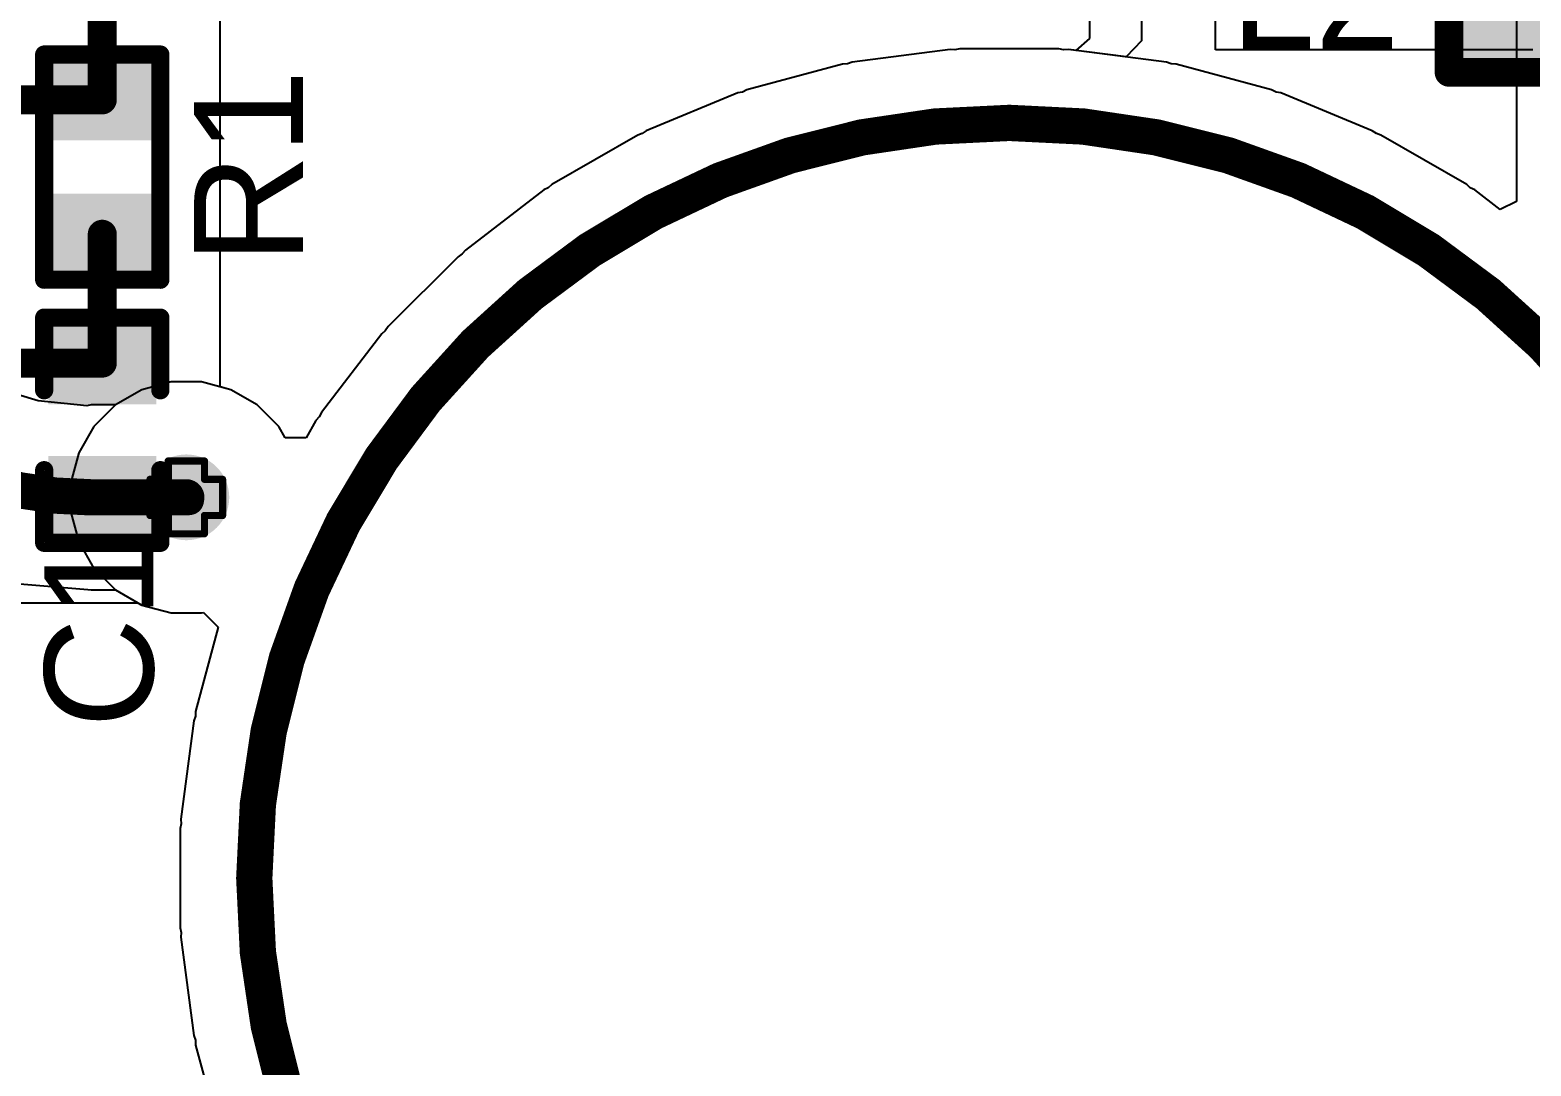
# Model space of a CAD drawing. Header units: inches. Extents: x -5 to 501, y -9 to 81.
# Drawn here: x 85.63 to 96.13, y 18.18 to 25.43 of the extents above; entities that cross this region are included whole.
import ezdxf

# ---------------------------------------------------------------- set-up
doc = ezdxf.new("R2010")
doc.units = ezdxf.units.IN
for name, color, linetype in [('Board Outline', 216, 'Continuous'), ('Bottom Layer', 5, 'Continuous'), ('Drill Drawing', 1, 'Continuous'), ('Ground', 16, 'Continuous'), ('Mechanical 4', 56, 'Continuous'), ('Multi-Layer', 9, 'Continuous'), ('Power', 76, 'Continuous'), ('Top Layer', 1, 'Continuous'), ('Top Overlay', 2, 'Continuous'), ('Top Paste', 8, 'Continuous'), ('Top Solder', 216, 'Continuous'), ('Via Holes', 16, 'Continuous')]:
    doc.layers.add(name, color=color, linetype=linetype)
doc.styles.add('Arial', font='', dxfattribs={"height": 0.2})
doc.styles.get('Arial').set_extended_font_data('Arial')

msp = doc.modelspace()

# ---------------------------------------------------------------- hatches: boundary and pattern name
at = {"layer": 'Bottom Layer'}
h = msp.add_hatch(color=5, dxfattribs=at)
edge = h.paths.add_edge_path()
edge.add_arc((86.72, 22.162), 0.3, 0, 360)
at = {"layer": 'Ground'}
h = msp.add_hatch(color=16, dxfattribs=at)
edge = h.paths.add_edge_path()
edge.add_arc((86.72, 22.162), 0.3, 0, 360)
at = {"layer": 'Power'}
h = msp.add_hatch(color=76, dxfattribs=at)
edge = h.paths.add_edge_path()
edge.add_arc((86.72, 22.162), 0.3, 0, 360)
at = {"layer": 'Top Layer'}
for points in [[(95.716, 25.892), (96.116, 25.892), (96.116, 25.292), (95.716, 25.292)], [(86.449, 24.713), (85.814, 24.713), (85.814, 25.17), (86.449, 25.17)], [(86.449, 23.773), (85.814, 23.773), (85.814, 24.23), (86.449, 24.23)], [(86.449, 22.873), (85.814, 22.873), (85.814, 23.33), (86.449, 23.33)], [(86.449, 21.933), (85.814, 21.933), (85.814, 22.39), (86.449, 22.39)]]:
    msp.add_hatch(color=1, dxfattribs=at).paths.add_polyline_path(points)
h = msp.add_hatch(color=1, dxfattribs=at)
edge = h.paths.add_edge_path()
edge.add_arc((86.72, 22.162), 0.3, 0, 360)
at = {"layer": 'Top Paste'}
for points in [[(95.716, 25.892), (96.116, 25.892), (96.116, 25.292), (95.716, 25.292)], [(86.449, 24.713), (85.814, 24.713), (85.814, 25.17), (86.449, 25.17)], [(86.449, 23.773), (85.814, 23.773), (85.814, 24.23), (86.449, 24.23)], [(86.449, 22.873), (85.814, 22.873), (85.814, 23.33), (86.449, 23.33)], [(86.449, 21.933), (85.814, 21.933), (85.814, 22.39), (86.449, 22.39)]]:
    msp.add_hatch(color=8, dxfattribs=at).paths.add_polyline_path(points)
at = {"layer": 'Top Solder'}
for points in [[(95.614, 25.993), (96.218, 25.993), (96.218, 25.19), (95.614, 25.19)], [(86.504, 24.658), (85.759, 24.658), (85.759, 25.225), (86.504, 25.225)], [(86.504, 23.718), (85.759, 23.718), (85.759, 24.285), (86.504, 24.285)], [(86.509, 22.813), (85.754, 22.813), (85.754, 23.39), (86.509, 23.39)], [(86.509, 21.873), (85.754, 21.873), (85.754, 22.45), (86.509, 22.45)]]:
    msp.add_hatch(color=216, dxfattribs=at).paths.add_polyline_path(points)
at = {"layer": 'Via Holes'}
h = msp.add_hatch(color=7, dxfattribs=at)
edge = h.paths.add_edge_path()
edge.add_arc((86.72, 22.162), 0.15, 0, 360)

# ---------------------------------------------------------------- linework, layer by layer
at = {"layer": 'Board Outline'}
for points in [[(97.761, 19.498, 0.254, 0.254, 1), (87.195, 19.498, 0.254, 0.254, 1)], [(87.132, 19.498, 0.127, 0.127, 1), (87.259, 19.498, 0.127, 0.127, 1)]]:
    msp.add_lwpolyline(points, format="xyseb", close=True, dxfattribs=at)
at = {"layer": 'Bottom Layer'}
for p, q in [((96.027, 30.57), (96.027, 24.231)), ((92.064, 25.295), (91.378, 25.205)), ((92.098, 25.293), (92.064, 25.295)), ((92.132, 25.3), (92.098, 25.293)), ((92.824, 25.3), (92.132, 25.3)), ((92.858, 25.293), (92.824, 25.3)), ((92.892, 25.295), (92.858, 25.293)), ((93.579, 25.205), (92.892, 25.295)), ((91.311, 25.192), (90.642, 25.012)), ((91.345, 25.194), (91.311, 25.192)), ((91.378, 25.205), (91.345, 25.194)), ((93.611, 25.194), (93.579, 25.205)), ((93.645, 25.192), (93.611, 25.194)), ((94.314, 25.012), (93.645, 25.192)), ((90.612, 24.997), (90.578, 24.991)), ((90.642, 25.012), (90.612, 24.997)), ((94.345, 24.997), (94.314, 25.012)), ((94.378, 24.991), (94.345, 24.997)), ((90.578, 24.991), (89.938, 24.726)), ((95.018, 24.726), (94.378, 24.991)), ((89.878, 24.696), (89.278, 24.349)), ((89.91, 24.707), (89.878, 24.696)), ((89.938, 24.726), (89.91, 24.707)), ((95.047, 24.707), (95.018, 24.726)), ((95.079, 24.696), (95.047, 24.707)), ((95.679, 24.349), (95.079, 24.696)), ((89.221, 24.312), (88.672, 23.89)), ((89.252, 24.327), (89.221, 24.312)), ((89.278, 24.349), (89.252, 24.327)), ((95.704, 24.327), (95.679, 24.349)), ((95.735, 24.312), (95.704, 24.327)), ((95.914, 24.175), (95.735, 24.312)), ((96.027, 24.231), (95.914, 24.175)), ((88.621, 23.845), (88.131, 23.356)), ((88.649, 23.864), (88.621, 23.845)), ((88.672, 23.89), (88.649, 23.864)), ((88.112, 23.327), (88.087, 23.305)), ((88.131, 23.356), (88.112, 23.327)), ((88.087, 23.305), (87.665, 22.755)), ((85.682, 22.837), (85.326, 22.945)), ((86.408, 22.914), (86.225, 22.809)), ((86.613, 22.969), (86.408, 22.914)), ((86.826, 22.969), (86.613, 22.969)), ((87.031, 22.914), (86.826, 22.969)), ((87.216, 22.808), (87.031, 22.914)), ((86.023, 22.803), (85.682, 22.837)), ((86.053, 22.809), (86.023, 22.803)), ((86.225, 22.809), (86.053, 22.809)), ((87.366, 22.658), (87.216, 22.808)), ((87.627, 22.699), (87.558, 22.579)), ((87.65, 22.725), (87.627, 22.699)), ((87.665, 22.755), (87.65, 22.725)), ((87.412, 22.579), (87.366, 22.658)), ((87.558, 22.579), (87.412, 22.579)), ((85.555, 21.556), (86.031, 21.518)), ((86.031, 21.518), (86.053, 21.514)), ((86.053, 21.514), (86.225, 21.514)), ((86.225, 21.514), (86.408, 21.409)), ((86.408, 21.409), (86.613, 21.354)), ((86.613, 21.354), (86.826, 21.354)), ((86.826, 21.354), (86.839, 21.357)), ((86.839, 21.357), (86.943, 21.253)), ((86.943, 21.253), (86.785, 20.665)), ((86.772, 20.599), (86.681, 19.912)), ((86.783, 20.631), (86.772, 20.599)), ((86.785, 20.665), (86.783, 20.631)), ((86.684, 19.878), (86.677, 19.845)), ((86.681, 19.912), (86.684, 19.878)), ((86.677, 19.845), (86.677, 19.152)), ((86.677, 19.152), (86.684, 19.119)), ((86.684, 19.119), (86.681, 19.085)), ((86.681, 19.085), (86.772, 18.398)), ((86.772, 18.398), (86.783, 18.366)), ((86.783, 18.366), (86.785, 18.331)), ((86.785, 18.331), (86.964, 17.663))]:
    msp.add_line(p, q, dxfattribs=at)
for points in [[(86.053, 22.162, 0.254, 0.254, -0.198912), (84.257, 22.905, 0.254, 0.254, 0)], [(86.053, 22.162, 0.254, 0.254, 0), (86.72, 22.162, 0.254, 0.254, 0)]]:
    msp.add_lwpolyline(points, format="xyseb", dxfattribs=at)
for points in [[(85.99, 22.162, 0.127, 0.127, 1), (86.117, 22.162, 0.127, 0.127, 1)], [(85.99, 22.162, 0.127, 0.127, 1), (86.117, 22.162, 0.127, 0.127, 1)], [(86.656, 22.162, 0.127, 0.127, 1), (86.783, 22.162, 0.127, 0.127, 1)]]:
    msp.add_lwpolyline(points, format="xyseb", close=True, dxfattribs=at)
at = {"layer": 'Drill Drawing'}
for points in [[(86.593, 22.288, 0.0508, 0.0508, 0), (86.593, 22.416, 0.0508, 0.0508, 0)], [(86.593, 22.416, 0.0508, 0.0508, 0), (86.847, 22.416, 0.0508, 0.0508, 0)], [(86.847, 22.288, 0.0508, 0.0508, 0), (86.847, 22.416, 0.0508, 0.0508, 0)], [(86.466, 22.035, 0.0508, 0.0508, 0), (86.466, 22.288, 0.0508, 0.0508, 0)], [(86.466, 22.288, 0.0508, 0.0508, 0), (86.593, 22.288, 0.0508, 0.0508, 0)], [(86.847, 22.288, 0.0508, 0.0508, 0), (86.974, 22.288, 0.0508, 0.0508, 0)], [(86.974, 22.035, 0.0508, 0.0508, 0), (86.974, 22.288, 0.0508, 0.0508, 0)], [(86.466, 22.035, 0.0508, 0.0508, 0), (86.593, 22.035, 0.0508, 0.0508, 0)], [(86.593, 21.907, 0.0508, 0.0508, 0), (86.593, 22.035, 0.0508, 0.0508, 0)], [(86.847, 22.035, 0.0508, 0.0508, 0), (86.974, 22.035, 0.0508, 0.0508, 0)], [(86.847, 21.907, 0.0508, 0.0508, 0), (86.847, 22.035, 0.0508, 0.0508, 0)], [(86.593, 21.907, 0.0508, 0.0508, 0), (86.847, 21.907, 0.0508, 0.0508, 0)]]:
    msp.add_lwpolyline(points, format="xyseb", dxfattribs=at)
for points in [[(86.58, 22.416, 0.0254, 0.0254, 1), (86.605, 22.416, 0.0254, 0.0254, 1)], [(86.58, 22.416, 0.0254, 0.0254, 1), (86.605, 22.416, 0.0254, 0.0254, 1)], [(86.834, 22.416, 0.0254, 0.0254, 1), (86.859, 22.416, 0.0254, 0.0254, 1)], [(86.834, 22.416, 0.0254, 0.0254, 1), (86.859, 22.416, 0.0254, 0.0254, 1)], [(86.453, 22.288, 0.0254, 0.0254, 1), (86.478, 22.288, 0.0254, 0.0254, 1)], [(86.453, 22.288, 0.0254, 0.0254, 1), (86.478, 22.288, 0.0254, 0.0254, 1)], [(86.58, 22.288, 0.0254, 0.0254, 1), (86.605, 22.288, 0.0254, 0.0254, 1)], [(86.58, 22.288, 0.0254, 0.0254, 1), (86.605, 22.288, 0.0254, 0.0254, 1)], [(86.834, 22.288, 0.0254, 0.0254, 1), (86.859, 22.288, 0.0254, 0.0254, 1)], [(86.834, 22.288, 0.0254, 0.0254, 1), (86.859, 22.288, 0.0254, 0.0254, 1)], [(86.961, 22.288, 0.0254, 0.0254, 1), (86.986, 22.288, 0.0254, 0.0254, 1)], [(86.961, 22.288, 0.0254, 0.0254, 1), (86.986, 22.288, 0.0254, 0.0254, 1)], [(86.453, 22.035, 0.0254, 0.0254, 1), (86.478, 22.035, 0.0254, 0.0254, 1)], [(86.453, 22.035, 0.0254, 0.0254, 1), (86.478, 22.035, 0.0254, 0.0254, 1)], [(86.58, 22.035, 0.0254, 0.0254, 1), (86.605, 22.035, 0.0254, 0.0254, 1)], [(86.58, 22.035, 0.0254, 0.0254, 1), (86.605, 22.035, 0.0254, 0.0254, 1)], [(86.834, 22.035, 0.0254, 0.0254, 1), (86.859, 22.035, 0.0254, 0.0254, 1)], [(86.834, 22.035, 0.0254, 0.0254, 1), (86.859, 22.035, 0.0254, 0.0254, 1)], [(86.961, 22.035, 0.0254, 0.0254, 1), (86.986, 22.035, 0.0254, 0.0254, 1)], [(86.961, 22.035, 0.0254, 0.0254, 1), (86.986, 22.035, 0.0254, 0.0254, 1)], [(86.58, 21.907, 0.0254, 0.0254, 1), (86.605, 21.907, 0.0254, 0.0254, 1)], [(86.58, 21.907, 0.0254, 0.0254, 1), (86.605, 21.907, 0.0254, 0.0254, 1)], [(86.834, 21.907, 0.0254, 0.0254, 1), (86.859, 21.907, 0.0254, 0.0254, 1)], [(86.834, 21.907, 0.0254, 0.0254, 1), (86.859, 21.907, 0.0254, 0.0254, 1)]]:
    msp.add_lwpolyline(points, format="xyseb", close=True, dxfattribs=at)
at = {"layer": 'Ground'}
for p, q in [((96.027, 30.57), (96.027, 24.231)), ((92.064, 25.295), (91.378, 25.205)), ((92.098, 25.293), (92.064, 25.295)), ((92.132, 25.3), (92.098, 25.293)), ((92.824, 25.3), (92.132, 25.3)), ((92.858, 25.293), (92.824, 25.3)), ((92.892, 25.295), (92.858, 25.293)), ((93.579, 25.205), (92.892, 25.295)), ((91.311, 25.192), (90.642, 25.012)), ((91.345, 25.194), (91.311, 25.192)), ((91.378, 25.205), (91.345, 25.194)), ((93.611, 25.194), (93.579, 25.205)), ((93.645, 25.192), (93.611, 25.194)), ((94.314, 25.012), (93.645, 25.192)), ((90.612, 24.997), (90.578, 24.991)), ((90.642, 25.012), (90.612, 24.997)), ((94.345, 24.997), (94.314, 25.012)), ((94.378, 24.991), (94.345, 24.997)), ((90.578, 24.991), (89.938, 24.726)), ((95.018, 24.726), (94.378, 24.991)), ((89.878, 24.696), (89.278, 24.349)), ((89.91, 24.707), (89.878, 24.696)), ((89.938, 24.726), (89.91, 24.707)), ((95.047, 24.707), (95.018, 24.726)), ((95.079, 24.696), (95.047, 24.707)), ((95.679, 24.349), (95.079, 24.696)), ((89.221, 24.312), (88.672, 23.89)), ((89.252, 24.327), (89.221, 24.312)), ((89.278, 24.349), (89.252, 24.327)), ((95.704, 24.327), (95.679, 24.349)), ((95.735, 24.312), (95.704, 24.327)), ((95.914, 24.175), (95.735, 24.312)), ((96.027, 24.231), (95.914, 24.175)), ((88.621, 23.845), (88.131, 23.356)), ((88.649, 23.864), (88.621, 23.845)), ((88.672, 23.89), (88.649, 23.864)), ((88.112, 23.327), (88.087, 23.305)), ((88.131, 23.356), (88.112, 23.327)), ((88.087, 23.305), (87.665, 22.755)), ((86.408, 22.914), (86.223, 22.808)), ((86.613, 22.969), (86.408, 22.914)), ((86.826, 22.969), (86.613, 22.969)), ((87.031, 22.914), (86.826, 22.969)), ((87.216, 22.808), (87.031, 22.914)), ((86.223, 22.808), (86.073, 22.658)), ((87.366, 22.658), (87.216, 22.808)), ((87.627, 22.699), (87.558, 22.579)), ((87.65, 22.725), (87.627, 22.699)), ((87.665, 22.755), (87.65, 22.725)), ((86.073, 22.658), (85.967, 22.473)), ((87.412, 22.579), (87.366, 22.658)), ((87.558, 22.579), (87.412, 22.579)), ((85.967, 22.473), (85.912, 22.268)), ((85.912, 22.268), (85.912, 22.055)), ((85.912, 22.055), (85.967, 21.85)), ((85.967, 21.85), (86.073, 21.665)), ((86.073, 21.665), (86.223, 21.515)), ((86.223, 21.515), (86.408, 21.409)), ((86.408, 21.409), (86.613, 21.354)), ((86.613, 21.354), (86.826, 21.354)), ((86.826, 21.354), (86.839, 21.357)), ((86.839, 21.357), (86.943, 21.253)), ((86.943, 21.253), (86.785, 20.665)), ((86.772, 20.599), (86.681, 19.912)), ((86.783, 20.631), (86.772, 20.599)), ((86.785, 20.665), (86.783, 20.631)), ((86.684, 19.878), (86.677, 19.845)), ((86.681, 19.912), (86.684, 19.878)), ((86.677, 19.845), (86.677, 19.152)), ((86.677, 19.152), (86.684, 19.119)), ((86.684, 19.119), (86.681, 19.085)), ((86.681, 19.085), (86.772, 18.398)), ((86.772, 18.398), (86.783, 18.366)), ((86.783, 18.366), (86.785, 18.331)), ((86.785, 18.331), (86.964, 17.663))]:
    msp.add_line(p, q, dxfattribs=at)
at = {"layer": 'Mechanical 4'}
for points in [[(97.761, 19.498, 0.0127, 0.0127, 1), (87.195, 19.498, 0.0127, 0.0127, 1)], [(87.192, 19.498, 0.00635, 0.00635, 1), (87.198, 19.498, 0.00635, 0.00635, 1)]]:
    msp.add_lwpolyline(points, format="xyseb", close=True, dxfattribs=at)
at = {"layer": 'Multi-Layer'}
for p, q in [((91.445, 24.691), (90.776, 24.512)), ((92.132, 24.782), (91.445, 24.691)), ((92.478, 24.782), (92.132, 24.782)), ((92.824, 24.782), (92.478, 24.782)), ((93.511, 24.691), (92.824, 24.782)), ((94.18, 24.512), (93.511, 24.691)), ((90.776, 24.512), (90.136, 24.247)), ((94.82, 24.247), (94.18, 24.512)), ((90.136, 24.247), (89.537, 23.901)), ((95.42, 23.901), (94.82, 24.247)), ((89.537, 23.901), (88.987, 23.479)), ((95.969, 23.479), (95.42, 23.901)), ((88.987, 23.479), (88.498, 22.989)), ((96.459, 22.989), (95.969, 23.479)), ((88.498, 22.989), (88.076, 22.44)), ((88.076, 22.44), (87.73, 21.84)), ((87.73, 21.84), (87.465, 21.2)), ((87.465, 21.2), (87.285, 20.531)), ((87.285, 20.531), (87.195, 19.845)), ((87.195, 19.845), (87.195, 19.498)), ((87.195, 19.498), (87.195, 19.498)), ((87.195, 19.498), (87.195, 19.152)), ((87.195, 19.152), (87.285, 18.466)), ((87.285, 18.466), (87.465, 17.797))]:
    msp.add_line(p, q, dxfattribs=at)
at = {"layer": 'Power'}
for p, q in [((93.04, 31.054), (93.04, 25.372)), ((93.04, 25.372), (92.945, 25.288)), ((92.064, 25.295), (91.378, 25.205)), ((92.098, 25.293), (92.064, 25.295)), ((92.132, 25.3), (92.098, 25.293)), ((92.824, 25.3), (92.132, 25.3)), ((92.858, 25.293), (92.824, 25.3)), ((92.892, 25.295), (92.858, 25.293)), ((92.945, 25.288), (92.892, 25.295)), ((91.311, 25.192), (90.642, 25.012)), ((91.345, 25.194), (91.311, 25.192)), ((91.378, 25.205), (91.345, 25.194)), ((90.612, 24.997), (90.578, 24.991)), ((90.642, 25.012), (90.612, 24.997)), ((90.578, 24.991), (89.938, 24.726)), ((89.878, 24.696), (89.278, 24.349)), ((89.91, 24.707), (89.878, 24.696)), ((89.938, 24.726), (89.91, 24.707)), ((89.221, 24.312), (88.672, 23.89)), ((89.252, 24.327), (89.221, 24.312)), ((89.278, 24.349), (89.252, 24.327)), ((88.621, 23.845), (88.131, 23.356)), ((88.649, 23.864), (88.621, 23.845)), ((88.672, 23.89), (88.649, 23.864)), ((88.112, 23.327), (88.087, 23.305)), ((88.131, 23.356), (88.112, 23.327)), ((88.087, 23.305), (87.665, 22.755)), ((86.408, 22.914), (86.223, 22.808)), ((86.613, 22.969), (86.408, 22.914)), ((86.826, 22.969), (86.613, 22.969)), ((87.031, 22.914), (86.826, 22.969)), ((87.216, 22.808), (87.031, 22.914)), ((86.223, 22.808), (86.073, 22.658)), ((87.366, 22.658), (87.216, 22.808)), ((87.627, 22.699), (87.558, 22.579)), ((87.65, 22.725), (87.627, 22.699)), ((87.665, 22.755), (87.65, 22.725)), ((86.073, 22.658), (85.967, 22.473)), ((87.412, 22.579), (87.366, 22.658)), ((87.558, 22.579), (87.412, 22.579)), ((85.967, 22.473), (85.912, 22.268)), ((85.912, 22.268), (85.912, 22.055)), ((85.912, 22.055), (85.967, 21.85)), ((85.967, 21.85), (86.073, 21.665)), ((86.073, 21.665), (86.223, 21.515)), ((86.223, 21.515), (86.408, 21.409)), ((86.408, 21.409), (86.613, 21.354)), ((86.613, 21.354), (86.826, 21.354)), ((86.826, 21.354), (86.839, 21.357)), ((86.839, 21.357), (86.943, 21.253)), ((86.943, 21.253), (86.785, 20.665)), ((86.772, 20.599), (86.681, 19.912)), ((86.783, 20.631), (86.772, 20.599)), ((86.785, 20.665), (86.783, 20.631)), ((86.684, 19.878), (86.677, 19.845)), ((86.681, 19.912), (86.684, 19.878)), ((86.677, 19.845), (86.677, 19.152)), ((86.677, 19.152), (86.684, 19.119)), ((86.684, 19.119), (86.681, 19.085)), ((86.681, 19.085), (86.772, 18.398)), ((86.772, 18.398), (86.783, 18.366)), ((86.783, 18.366), (86.785, 18.331)), ((86.785, 18.331), (86.964, 17.663))]:
    msp.add_line(p, q, dxfattribs=at)
at = {"layer": 'Top Layer'}
for p, q in [((93.921, 25.292), (93.921, 30.632)), ((93.403, 28.697), (93.403, 25.356)), ((86.957, 25.105), (86.957, 26.16)), ((93.403, 25.356), (93.296, 25.242)), ((92.064, 25.295), (91.378, 25.205)), ((92.098, 25.293), (92.064, 25.295)), ((92.132, 25.3), (92.098, 25.293)), ((92.824, 25.3), (92.132, 25.3)), ((92.858, 25.293), (92.824, 25.3)), ((92.892, 25.295), (92.858, 25.293)), ((93.296, 25.242), (92.892, 25.295)), ((96.141, 25.292), (93.921, 25.292)), ((86.957, 24.205), (86.957, 25.105)), ((91.311, 25.192), (90.642, 25.012)), ((91.345, 25.194), (91.311, 25.192)), ((91.378, 25.205), (91.345, 25.194)), ((90.612, 24.997), (90.578, 24.991)), ((90.642, 25.012), (90.612, 24.997)), ((90.578, 24.991), (89.938, 24.726)), ((89.878, 24.696), (89.278, 24.349)), ((89.91, 24.707), (89.878, 24.696)), ((89.938, 24.726), (89.91, 24.707)), ((89.221, 24.312), (88.672, 23.89)), ((89.252, 24.327), (89.221, 24.312)), ((89.278, 24.349), (89.252, 24.327)), ((86.957, 22.934), (86.957, 24.205)), ((88.621, 23.845), (88.131, 23.356)), ((88.649, 23.864), (88.621, 23.845)), ((88.672, 23.89), (88.649, 23.864)), ((88.112, 23.327), (88.087, 23.305)), ((88.131, 23.356), (88.112, 23.327)), ((88.087, 23.305), (87.665, 22.755)), ((87.031, 22.914), (86.957, 22.934)), ((87.216, 22.808), (87.031, 22.914)), ((87.366, 22.658), (87.216, 22.808)), ((87.627, 22.699), (87.558, 22.579)), ((87.65, 22.725), (87.627, 22.699)), ((87.665, 22.755), (87.65, 22.725)), ((87.412, 22.579), (87.366, 22.658)), ((87.558, 22.579), (87.412, 22.579)), ((85.306, 21.425), (86.379, 21.425)), ((86.379, 21.425), (86.408, 21.409)), ((86.408, 21.409), (86.613, 21.354)), ((86.613, 21.354), (86.826, 21.354)), ((86.826, 21.354), (86.839, 21.357)), ((86.839, 21.357), (86.943, 21.253)), ((86.943, 21.253), (86.785, 20.665)), ((86.772, 20.599), (86.681, 19.912)), ((86.783, 20.631), (86.772, 20.599)), ((86.785, 20.665), (86.783, 20.631)), ((86.684, 19.878), (86.677, 19.845)), ((86.681, 19.912), (86.684, 19.878)), ((86.677, 19.845), (86.677, 19.152)), ((86.677, 19.152), (86.684, 19.119)), ((86.684, 19.119), (86.681, 19.085)), ((86.681, 19.085), (86.772, 18.398)), ((86.772, 18.398), (86.783, 18.366)), ((86.783, 18.366), (86.785, 18.331)), ((86.785, 18.331), (86.964, 17.663))]:
    msp.add_line(p, q, dxfattribs=at)
for points in [[(86.131, 24.942, 0.203, 0.203, 0), (86.131, 25.842, 0.203, 0.203, 0)], [(85.12, 24.942, 0.203, 0.203, 0), (86.131, 24.942, 0.203, 0.203, 0)], [(86.131, 23.101, 0.203, 0.203, 0), (86.131, 24.002, 0.203, 0.203, 0)], [(84.11, 23.101, 0.203, 0.203, 0), (86.131, 23.101, 0.203, 0.203, 0)], [(86.131, 22.162, 0.203, 0.203, 0), (86.72, 22.162, 0.203, 0.203, 0)], [(86.72, 22.162, 0.203, 0.203, -0.414214), (86.741, 22.14, 0.203, 0.203, 0)]]:
    msp.add_lwpolyline(points, format="xyseb", dxfattribs=at)
for points in [[(86.081, 24.942, 0.102, 0.102, 1), (86.182, 24.942, 0.102, 0.102, 1)], [(86.081, 24.942, 0.102, 0.102, 1), (86.182, 24.942, 0.102, 0.102, 1)], [(86.081, 24.002, 0.102, 0.102, 1), (86.182, 24.002, 0.102, 0.102, 1)], [(86.081, 23.101, 0.102, 0.102, 1), (86.182, 23.101, 0.102, 0.102, 1)], [(86.081, 23.101, 0.102, 0.102, 1), (86.182, 23.101, 0.102, 0.102, 1)], [(86.081, 22.162, 0.102, 0.102, 1), (86.182, 22.162, 0.102, 0.102, 1)], [(86.669, 22.162, 0.102, 0.102, 1), (86.77, 22.162, 0.102, 0.102, 1)], [(86.669, 22.162, 0.102, 0.102, 1), (86.77, 22.162, 0.102, 0.102, 1)], [(86.69, 22.14, 0.102, 0.102, 1), (86.792, 22.14, 0.102, 0.102, 1)]]:
    msp.add_lwpolyline(points, format="xyseb", close=True, dxfattribs=at)
at = {"layer": 'Top Overlay'}
for points in [[(95.555, 25.134, 0.2, 0.2, 0), (95.555, 26.049, 0.2, 0.2, 0)], [(85.725, 23.684, 0.127, 0.127, 0), (85.725, 25.259, 0.127, 0.127, 0)], [(85.725, 25.259, 0.127, 0.127, 0), (86.538, 25.259, 0.127, 0.127, 0)], [(86.538, 23.684, 0.127, 0.127, 0), (86.538, 25.259, 0.127, 0.127, 0)], [(86.563, 23.659, 0.00323, 0.00323, 0), (86.563, 25.284, 0.00323, 0.00323, 0)], [(95.555, 25.134, 0.2, 0.2, 0), (95.961, 25.134, 0.2, 0.2, 0)], [(95.961, 25.134, 0.2, 0.2, 0), (96.977, 25.134, 0.2, 0.2, 0)], [(85.725, 23.684, 0.127, 0.127, 0), (86.538, 23.684, 0.127, 0.127, 0)], [(85.725, 23.419, 0.127, 0.127, 0), (86.538, 23.419, 0.127, 0.127, 0)], [(85.725, 22.911, 0.127, 0.127, 0), (85.725, 23.419, 0.127, 0.127, 0)], [(86.538, 22.911, 0.127, 0.127, 0), (86.538, 23.419, 0.127, 0.127, 0)], [(85.725, 21.844, 0.127, 0.127, 0), (85.725, 22.352, 0.127, 0.127, 0)], [(86.538, 21.844, 0.127, 0.127, 0), (86.538, 22.352, 0.127, 0.127, 0)], [(85.725, 21.844, 0.127, 0.127, 0), (86.538, 21.844, 0.127, 0.127, 0)]]:
    msp.add_lwpolyline(points, format="xyseb", dxfattribs=at)
for points in [[(85.693, 25.259, 0.0635, 0.0635, 1), (85.757, 25.259, 0.0635, 0.0635, 1)], [(85.693, 25.259, 0.0635, 0.0635, 1), (85.757, 25.259, 0.0635, 0.0635, 1)], [(86.506, 25.259, 0.0635, 0.0635, 1), (86.57, 25.259, 0.0635, 0.0635, 1)], [(86.506, 25.259, 0.0635, 0.0635, 1), (86.57, 25.259, 0.0635, 0.0635, 1)], [(86.562, 25.284, 0.00161, 0.00161, 1), (86.564, 25.284, 0.00161, 0.00161, 1)], [(95.505, 25.134, 0.1, 0.1, 1), (95.605, 25.134, 0.1, 0.1, 1)], [(95.505, 25.134, 0.1, 0.1, 1), (95.605, 25.134, 0.1, 0.1, 1)], [(95.911, 25.134, 0.1, 0.1, 1), (96.011, 25.134, 0.1, 0.1, 1)], [(95.911, 25.134, 0.1, 0.1, 1), (96.011, 25.134, 0.1, 0.1, 1)], [(85.693, 23.684, 0.0635, 0.0635, 1), (85.757, 23.684, 0.0635, 0.0635, 1)], [(85.693, 23.684, 0.0635, 0.0635, 1), (85.757, 23.684, 0.0635, 0.0635, 1)], [(86.506, 23.684, 0.0635, 0.0635, 1), (86.57, 23.684, 0.0635, 0.0635, 1)], [(86.506, 23.684, 0.0635, 0.0635, 1), (86.57, 23.684, 0.0635, 0.0635, 1)], [(86.562, 23.659, 0.00161, 0.00161, 1), (86.564, 23.659, 0.00161, 0.00161, 1)], [(85.693, 23.419, 0.0635, 0.0635, 1), (85.757, 23.419, 0.0635, 0.0635, 1)], [(85.693, 23.419, 0.0635, 0.0635, 1), (85.757, 23.419, 0.0635, 0.0635, 1)], [(86.506, 23.419, 0.0635, 0.0635, 1), (86.57, 23.419, 0.0635, 0.0635, 1)], [(86.506, 23.419, 0.0635, 0.0635, 1), (86.57, 23.419, 0.0635, 0.0635, 1)], [(85.693, 22.911, 0.0635, 0.0635, 1), (85.757, 22.911, 0.0635, 0.0635, 1)], [(86.506, 22.911, 0.0635, 0.0635, 1), (86.57, 22.911, 0.0635, 0.0635, 1)], [(85.693, 22.352, 0.0635, 0.0635, 1), (85.757, 22.352, 0.0635, 0.0635, 1)], [(86.506, 22.352, 0.0635, 0.0635, 1), (86.57, 22.352, 0.0635, 0.0635, 1)], [(85.693, 21.844, 0.0635, 0.0635, 1), (85.757, 21.844, 0.0635, 0.0635, 1)], [(85.693, 21.844, 0.0635, 0.0635, 1), (85.757, 21.844, 0.0635, 0.0635, 1)], [(86.506, 21.844, 0.0635, 0.0635, 1), (86.57, 21.844, 0.0635, 0.0635, 1)], [(86.506, 21.844, 0.0635, 0.0635, 1), (86.57, 21.844, 0.0635, 0.0635, 1)]]:
    msp.add_lwpolyline(points, format="xyseb", close=True, dxfattribs=at)

# ---------------------------------------------------------------- texts
at = {"layer": 'Top Overlay', "style": 'Arial'}
msp.add_text('L2', height=0.762, dxfattribs=at).set_placement((94.026, 25.3))
for s, p in [('R1', (87.536, 23.794)), ('C1', (86.489, 20.549))]:
    msp.add_text(s, height=0.762, rotation=90, dxfattribs=at).set_placement(p)

doc.saveas('drawing.dxf')
